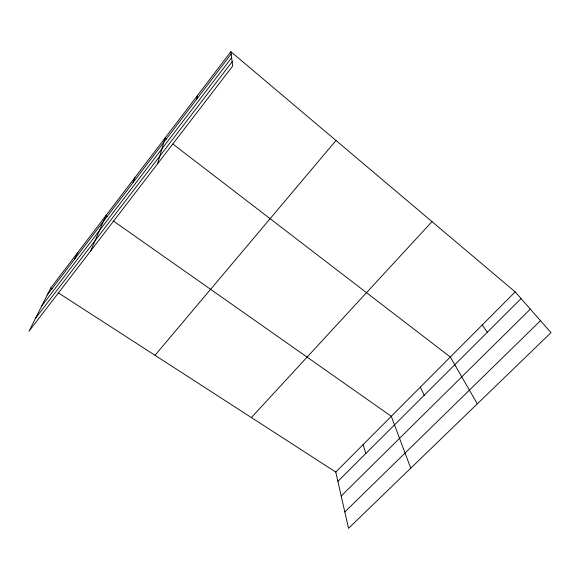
<?xml version="1.0" encoding="UTF-8"?>
<svg xmlns="http://www.w3.org/2000/svg" width="580" height="580" viewBox="0 0 580 580"><rect width="100%" height="100%" fill="white"/><g stroke="black" fill="none" stroke-linecap="round" stroke-linejoin="round"><path stroke-width="0.87" d="M196.83 98.984L197.316 95.7M157.542 163.864L165.053 138.025L166.482 139.12M133.037 182.555L134.901 177.574M90.647 250.966L105.843 215.695L107.322 216.739M74.776 258.89L77.807 252.474M50.743 287.97L29 331.224L232.71 65.997L230.876 51.685L50.743 287.97L52.243 288.942M47.197 295.024L231.166 53.991M41.593 306.175L231.637 57.652M35.416 318.456L232.16 61.727M155.012 355.308L335.994 140.505M251.387 417.557L432.006 221.632M335.776 472.062L515.171 291.899L551 332.637L348.536 528.315L335.776 472.062L58.254 292.82M337.894 481.378L521.058 298.591M341.207 495.994L530.323 309.125M344.817 511.93L540.48 320.682M113.238 220.9L391.304 416.302L410.734 468.205M172.905 144.05L450.326 357.019L477.311 403.861M230.876 51.685L515.171 291.899M482.212 324.996L487.352 332.217M420.355 387.121L424.168 395.284M363.123 444.599L365.77 453.56"/></g></svg>
